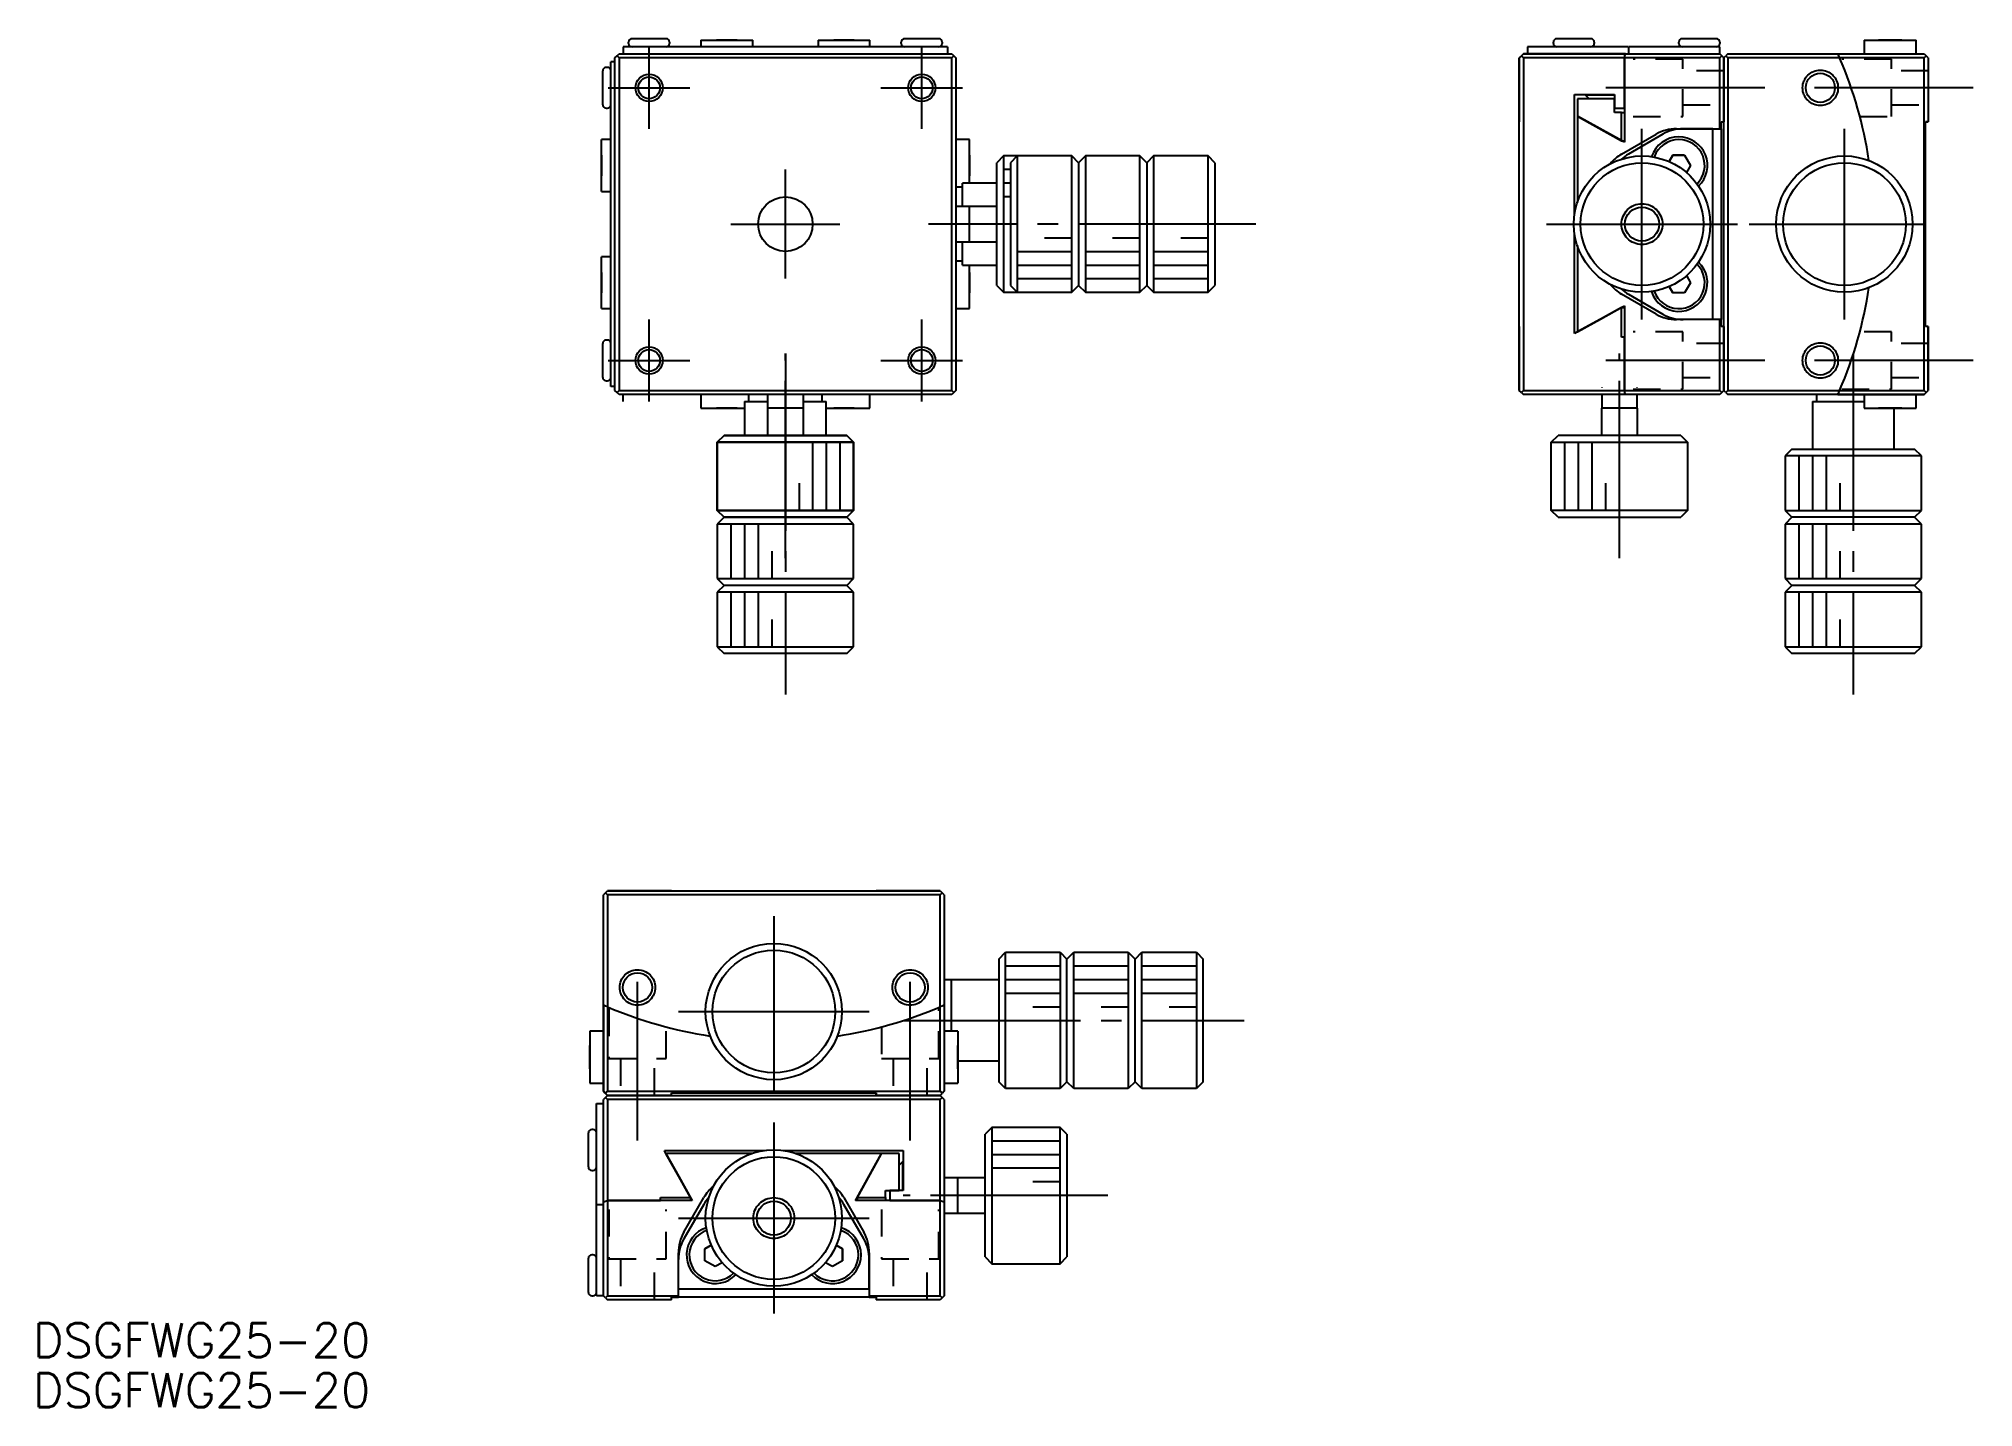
# Model space of a CAD drawing. Extents: x -19 to 123, y 120 to 220.
import ezdxf

# ---------------------------------------------------------------- set-up
doc = ezdxf.new("R2010")
doc.units = 0
doc.linetypes.add('CENTER', pattern=[17.5, 13, -1.5, 1.5, -1.5])
doc.linetypes.add('DASHED', pattern=[3.5, 2, -1.5])
doc.layers.get('0').update_dxf_attribs({"linetype": 'CONTINUOUS'})
doc.layers.add('CENTER', color=1, linetype='CENTER')
doc.styles.get("Standard").update_dxf_attribs({"font": 'txt.shx', "bigfont": '@extfont2.shx'})

msp = doc.modelspace()

# ---------------------------------------------------------------- linework, layer by layer
at = {"color": 7, "linetype": 'CONTINUOUS'}
for p, q in [((24.04, 220.12), (24.04, 220.22)), ((25.54, 220.47), (24.29, 220.47)), ((26.79, 220.47), (25.54, 220.47)), ((27.04, 220.22), (27.04, 220.12)), ((29.34, 220.37), (33.14, 220.37)), ((29.34, 220.37), (33.14, 220.37)), ((29.34, 220.37), (29.34, 219.87)), ((31.24, 220.37), (30.49, 220.37)), ((30.49, 220.37), (31.24, 220.37)), ((31.99, 220.37), (31.24, 220.37)), ((31.24, 220.37), (31.99, 220.37)), ((33.14, 219.87), (33.14, 220.37)), ((37.94, 220.37), (41.74, 220.37)), ((37.94, 220.37), (41.74, 220.37)), ((37.94, 220.37), (37.94, 219.87)), ((39.84, 220.37), (39.09, 220.37)), ((39.09, 220.37), (39.84, 220.37)), ((40.59, 220.37), (39.84, 220.37)), ((39.84, 220.37), (40.59, 220.37)), ((41.74, 219.87), (41.74, 220.37)), ((44.04, 220.12), (44.04, 220.22)), ((45.54, 220.47), (44.29, 220.47)), ((46.79, 220.47), (45.54, 220.47)), ((47.04, 220.22), (47.04, 220.12)), ((91.87, 220.12), (91.87, 220.22)), ((94.62, 220.47), (92.12, 220.47)), ((93.25, 220.47), (92.62, 220.47)), ((93.5, 220.47), (93.25, 220.47)), ((94.12, 220.47), (93.5, 220.47)), ((94.87, 220.22), (94.87, 220.12)), ((101.07, 220.12), (101.07, 220.22)), ((103.82, 220.47), (101.32, 220.47)), ((102.45, 220.47), (101.82, 220.47)), ((102.7, 220.47), (102.45, 220.47)), ((103.32, 220.47), (102.7, 220.47)), ((104.07, 220.22), (104.07, 220.12)), ((114.67, 220.37), (116.57, 220.37)), ((114.67, 220.37), (118.47, 220.37)), ((114.67, 220.37), (114.67, 219.37)), ((116.14, 220.37), (115.71, 220.37)), ((115.71, 220.37), (116.14, 220.37)), ((116.14, 220.37), (117, 220.37)), ((117, 220.37), (116.14, 220.37)), ((116.57, 220.37), (118.47, 220.37)), ((117, 220.37), (117.44, 220.37)), ((117.44, 220.37), (117, 220.37)), ((118.47, 219.37), (118.47, 220.37)), ((23.04, 218.77), (22.74, 218.77)), ((23.04, 218.77), (22.74, 218.77)), ((22.74, 217.77), (22.74, 218.77)), ((23.04, 219.07), (23.19, 219.22)), ((23.04, 194.67), (23.04, 219.07)), ((23.19, 219.22), (23.34, 219.37)), ((23.34, 219.07), (23.19, 219.22)), ((23.34, 219.37), (47.74, 219.37)), ((23.34, 219.07), (23.34, 194.67)), ((47.74, 219.07), (23.34, 219.07)), ((24.64, 219.87), (23.64, 219.87)), ((23.64, 219.87), (23.64, 219.37)), ((24.74, 219.87), (24.64, 219.87)), ((26.34, 219.87), (24.74, 219.87)), ((33.14, 219.87), (26.34, 219.87)), ((37.94, 219.87), (33.14, 219.87)), ((44.74, 219.87), (37.51, 219.87)), ((46.34, 219.87), (44.74, 219.87)), ((46.44, 219.87), (46.34, 219.87)), ((47.44, 219.87), (46.44, 219.87)), ((47.44, 219.87), (47.44, 219.37)), ((47.74, 219.37), (47.89, 219.22)), ((47.74, 219.07), (47.89, 219.22)), ((47.74, 194.67), (47.74, 219.07)), ((47.89, 219.22), (48.04, 219.07)), ((48.04, 219.07), (48.04, 194.67)), ((89.52, 219.22), (89.37, 219.07)), ((89.37, 219.07), (89.37, 214.37)), ((89.37, 199.37), (89.37, 219.07)), ((89.67, 219.37), (89.52, 219.22)), ((89.52, 219.22), (89.67, 219.07)), ((89.67, 219.37), (97.17, 219.37)), ((97.17, 219.37), (89.67, 219.37)), ((97.08, 219.07), (89.67, 219.07)), ((89.67, 219.07), (89.67, 194.67)), ((89.97, 219.87), (89.97, 219.37)), ((90.97, 219.87), (89.97, 219.87)), ((92.57, 219.87), (90.97, 219.87)), ((94.17, 219.87), (92.57, 219.87)), ((96.87, 219.87), (94.17, 219.87)), ((97.35, 219.87), (96.87, 219.87)), ((104.07, 219.07), (97.08, 219.07)), ((97.08, 219.07), (97.08, 215.37)), ((97.08, 215.37), (97.08, 219.07)), ((97.17, 219.37), (104.07, 219.37)), ((97.9, 219.87), (97.4, 219.87)), ((97.4, 219.37), (97.4, 219.87)), ((101.77, 219.87), (97.9, 219.87)), ((103.07, 219.87), (101.77, 219.87)), ((104.07, 219.87), (103.07, 219.87)), ((104.07, 219.37), (104.07, 219.87)), ((104.07, 219.37), (104.22, 219.22)), ((104.22, 219.22), (104.07, 219.07)), ((104.07, 213.87), (104.07, 219.07)), ((104.22, 219.22), (104.37, 219.07)), ((104.37, 219.07), (104.52, 219.22)), ((104.37, 219.07), (104.37, 214.37)), ((104.37, 194.67), (104.37, 219.07)), ((104.67, 219.37), (104.52, 219.22)), ((104.52, 219.22), (104.67, 219.07)), ((104.67, 219.37), (112.74, 219.37)), ((112.87, 219.07), (104.67, 219.07)), ((104.67, 219.07), (104.67, 194.67)), ((112.74, 219.37), (119.07, 219.37)), ((119.07, 219.07), (112.87, 219.07)), ((119.07, 219.37), (119.22, 219.22)), ((119.22, 219.22), (119.07, 219.07)), ((119.07, 194.67), (119.07, 219.07)), ((119.37, 219.07), (119.22, 219.22)), ((119.37, 219.07), (119.37, 214.37)), ((22.14, 216.87), (22.14, 218.12)), ((22.49, 218.37), (22.39, 218.37)), ((22.74, 217.67), (22.74, 217.77)), ((22.74, 216.07), (22.74, 217.67)), ((22.14, 215.62), (22.14, 216.87)), ((22.74, 197.67), (22.74, 216.07)), ((93.42, 216.37), (96.35, 216.37)), ((93.42, 207.56), (93.42, 216.37)), ((93.63, 216.07), (93.63, 214.78)), ((96.35, 216.07), (93.63, 216.07)), ((94.22, 216.37), (94.22, 216.33)), ((95.52, 216.33), (94.22, 216.33)), ((94.22, 216.33), (94.27, 216.28)), ((94.27, 216.28), (94.49, 216.07)), ((96.35, 216.33), (95.52, 216.33)), ((96.35, 216.37), (96.35, 216.07)), ((96.35, 215.37), (96.35, 216.07)), ((96.35, 216.07), (96.35, 215.37)), ((22.39, 215.37), (22.49, 215.37)), ((93.63, 214.78), (93.71, 214.73)), ((96.91, 212.97), (93.63, 214.78)), ((93.63, 214.78), (93.63, 208.46)), ((93.71, 214.73), (96.87, 212.99)), ((96.35, 215.07), (96.35, 215.37)), ((96.35, 215.37), (97.08, 215.37)), ((96.87, 215.07), (96.35, 215.07)), ((96.87, 212.99), (96.87, 215.07)), ((96.87, 215.07), (97.08, 215.07)), ((97.08, 215.37), (97.08, 212.87)), ((104.17, 214.37), (104.37, 214.37)), ((104.17, 213.87), (104.17, 214.37)), ((119.17, 214.37), (119.37, 214.37)), ((119.17, 199.37), (119.17, 214.37)), ((119.37, 214.37), (119.17, 214.37)), ((22.04, 209.27), (22.04, 213.07)), ((22.04, 209.27), (22.04, 213.07)), ((22.74, 213.07), (22.04, 213.07)), ((49.04, 213.07), (48.04, 213.07)), ((49.04, 209.87), (49.04, 213.07)), ((49.04, 209.87), (49.04, 213.07)), ((96.87, 212), (99.41, 213.47)), ((96.87, 212.99), (97.08, 212.99)), ((96.96, 212.94), (96.91, 212.97)), ((97.08, 212.87), (96.96, 212.94)), ((99.9, 213.47), (97.37, 212.01)), ((100.91, 213.87), (101.4, 213.87)), ((103.57, 213.87), (101.4, 213.87)), ((101.4, 213.87), (103.57, 213.87)), ((103.57, 199.87), (103.57, 213.87)), ((103.57, 213.87), (104.07, 213.87)), ((104.07, 213.87), (104.17, 213.87)), ((104.17, 213.87), (104.17, 199.87)), ((22.04, 211.92), (22.04, 211.17)), ((22.04, 211.17), (22.04, 211.92)), ((49.04, 211.92), (49.04, 211.17)), ((49.04, 211.17), (49.04, 211.92)), ((51.54, 211.87), (51.04, 211.37)), ((51.54, 211.87), (51.54, 206.87)), ((56.54, 211.87), (51.54, 211.87)), ((52.54, 211.87), (52.04, 211.37)), ((56.54, 211.87), (52.54, 211.87)), ((52.54, 211.87), (52.54, 206.87)), ((56.54, 201.87), (56.54, 211.87)), ((57.04, 211.37), (56.54, 211.87)), ((57.04, 211.37), (56.54, 211.87)), ((57.54, 211.87), (57.04, 211.37)), ((57.54, 211.87), (57.54, 206.87)), ((61.54, 211.87), (57.54, 211.87)), ((61.54, 201.87), (61.54, 211.87)), ((62.04, 211.37), (61.54, 211.87)), ((62.54, 211.87), (62.04, 211.37)), ((62.54, 211.87), (62.54, 206.87)), ((66.54, 211.87), (62.54, 211.87)), ((66.54, 206.87), (66.54, 211.87)), ((67.04, 211.37), (66.54, 211.87)), ((100.37, 211.46), (100.64, 211.92)), ((100.64, 211.92), (100.37, 211.46)), ((100.64, 211.92), (101.5, 211.92)), ((101.5, 211.92), (100.64, 211.92)), ((101.5, 211.92), (101.94, 211.17)), ((22.04, 211.17), (22.04, 210.42)), ((22.04, 210.42), (22.04, 211.17)), ((49.04, 210.42), (49.04, 211.17)), ((49.04, 211.17), (49.04, 210.42)), ((51.04, 206.87), (51.04, 211.37)), ((52.04, 211.37), (52.04, 202.37)), ((57.04, 211.37), (57.04, 202.37)), ((62.04, 211.37), (62.04, 206.87)), ((67.04, 211.37), (67.04, 206.87)), ((67.04, 211.37), (67.04, 208.37)), ((101.94, 211.17), (101.64, 210.66)), ((22.04, 209.27), (22.74, 209.27)), ((48.54, 209.57), (48.04, 209.57)), ((48.54, 209.31), (48.54, 209.87)), ((51.04, 209.87), (48.54, 209.87)), ((48.54, 208.17), (48.54, 209.31)), ((49.04, 208.17), (48.04, 208.17)), ((49.04, 208.17), (49.03, 208.17)), ((49.04, 205.57), (49.04, 208.17)), ((51.04, 208.17), (49.04, 208.17)), ((49.04, 208.17), (49.04, 208.17)), ((51.04, 202.37), (51.04, 206.87)), ((51.54, 206.87), (51.54, 201.87)), ((52.54, 206.87), (52.54, 201.87)), ((57.54, 206.87), (57.54, 201.87)), ((62.04, 206.87), (62.04, 202.37)), ((62.54, 206.87), (62.54, 201.87)), ((66.54, 201.87), (66.54, 206.87)), ((67.04, 206.87), (67.04, 202.37)), ((93.42, 198.85), (93.42, 206.18)), ((22.04, 200.67), (22.04, 204.47)), ((22.04, 200.67), (22.04, 204.47)), ((22.74, 204.47), (22.04, 204.47)), ((48.04, 205.57), (49.04, 205.57)), ((48.54, 204.43), (48.54, 205.57)), ((48.54, 203.87), (48.54, 204.43)), ((49.03, 205.57), (49.04, 205.57)), ((49.04, 205.57), (51.04, 205.57)), ((49.04, 205.57), (49.04, 205.57)), ((67.04, 205.37), (67.04, 202.37)), ((93.63, 205.29), (93.63, 198.97)), ((22.04, 203.32), (22.04, 202.57)), ((22.04, 202.57), (22.04, 203.32)), ((48.04, 204.17), (48.54, 204.17)), ((48.54, 203.87), (51.04, 203.87)), ((49.04, 200.67), (49.04, 203.87)), ((49.04, 200.67), (49.04, 203.87)), ((49.04, 203.32), (49.04, 202.57)), ((49.04, 202.57), (49.04, 203.32)), ((101.64, 203.09), (101.94, 202.57)), ((22.04, 202.57), (22.04, 201.82)), ((22.04, 201.82), (22.04, 202.57)), ((49.04, 201.82), (49.04, 202.57)), ((49.04, 202.57), (49.04, 201.82)), ((51.04, 202.37), (51.54, 201.87)), ((51.54, 201.87), (56.54, 201.87)), ((51.54, 201.87), (56.54, 201.87)), ((52.04, 202.37), (52.54, 201.87)), ((52.54, 201.87), (56.54, 201.87)), ((56.54, 201.87), (57.04, 202.37)), ((56.54, 201.87), (57.04, 202.37)), ((57.04, 202.37), (57.54, 201.87)), ((57.54, 201.87), (61.54, 201.87)), ((61.54, 201.87), (62.04, 202.37)), ((62.04, 202.37), (62.54, 201.87)), ((62.54, 201.87), (66.54, 201.87)), ((66.54, 201.87), (67.04, 202.37)), ((99.41, 200.27), (96.87, 201.74)), ((97.37, 201.73), (99.9, 200.27)), ((100.64, 201.82), (100.37, 202.29)), ((100.37, 202.29), (100.64, 201.82)), ((101.5, 201.82), (100.64, 201.82)), ((101.94, 202.57), (101.5, 201.82)), ((22.04, 200.67), (22.74, 200.67)), ((48.04, 200.67), (49.04, 200.67)), ((95.32, 199.9), (96.95, 200.8)), ((96.87, 200.76), (95.32, 199.9)), ((96.87, 198.57), (96.87, 200.76)), ((96.87, 200.76), (97.08, 200.76)), ((96.95, 200.8), (97.08, 200.87)), ((97.08, 200.87), (97.08, 198.57)), ((89.37, 199.37), (89.37, 194.67)), ((89.37, 194.67), (89.37, 199.37)), ((93.54, 198.92), (93.42, 198.85)), ((93.67, 198.99), (93.54, 198.92)), ((93.63, 198.97), (95.32, 199.9)), ((95.32, 199.9), (93.67, 198.99)), ((101.4, 199.87), (100.91, 199.87)), ((103.57, 199.87), (101.4, 199.87)), ((103.57, 199.87), (101.4, 199.87)), ((104.07, 199.87), (103.57, 199.87)), ((104.07, 194.67), (104.07, 199.87)), ((104.17, 199.87), (104.07, 199.87)), ((104.17, 199.37), (104.17, 199.87)), ((104.37, 199.37), (104.17, 199.37)), ((104.37, 199.37), (104.37, 194.67)), ((119.37, 199.37), (119.17, 199.37)), ((119.37, 199.37), (119.37, 194.67)), ((119.37, 194.67), (119.37, 199.37)), ((22.14, 196.87), (22.14, 198.12)), ((22.49, 198.37), (22.39, 198.37)), ((22.74, 196.07), (22.74, 197.67)), ((97.08, 198.57), (96.87, 198.57)), ((97.08, 198.57), (97.08, 194.67)), ((97.08, 194.67), (97.08, 198.57)), ((22.14, 195.62), (22.14, 196.87)), ((22.74, 195.97), (22.74, 196.07)), ((22.74, 194.97), (22.74, 195.97)), ((22.39, 195.37), (22.49, 195.37)), ((23.04, 194.97), (22.74, 194.97)), ((23.04, 194.97), (22.74, 194.97)), ((23.19, 194.52), (23.04, 194.67)), ((23.19, 194.52), (23.34, 194.67)), ((23.34, 194.37), (23.19, 194.52)), ((23.34, 194.67), (47.74, 194.67)), ((47.89, 194.52), (47.74, 194.67)), ((47.89, 194.52), (47.74, 194.37)), ((48.04, 194.67), (47.89, 194.52)), ((89.52, 194.52), (89.37, 194.67)), ((89.67, 194.67), (89.52, 194.52)), ((89.52, 194.52), (89.67, 194.37)), ((89.67, 194.67), (97.08, 194.67)), ((95.42, 194.88), (95.42, 194.87)), ((95.42, 194.87), (95.42, 194.87)), ((97.08, 194.67), (104.07, 194.67)), ((98.02, 194.87), (98.02, 194.88)), ((98.02, 194.87), (98.02, 194.87)), ((104.07, 194.67), (104.22, 194.52)), ((104.22, 194.52), (104.07, 194.37)), ((104.22, 194.52), (104.37, 194.67)), ((104.52, 194.52), (104.37, 194.67)), ((104.67, 194.67), (104.52, 194.52)), ((104.52, 194.52), (104.67, 194.37)), ((104.67, 194.67), (112.87, 194.67)), ((112.87, 194.67), (119.07, 194.67)), ((119.07, 194.67), (119.22, 194.52)), ((119.22, 194.52), (119.07, 194.37)), ((119.07, 194.37), (119.17, 194.47)), ((119.17, 194.47), (119.37, 194.67)), ((47.74, 194.37), (23.34, 194.37)), ((23.64, 193.87), (23.64, 194.37)), ((29.34, 194.37), (29.34, 193.37)), ((29.34, 193.37), (32.54, 193.37)), ((29.34, 193.37), (32.54, 193.37)), ((30.49, 193.37), (31.24, 193.37)), ((31.24, 193.37), (30.49, 193.37)), ((31.99, 193.37), (31.24, 193.37)), ((31.24, 193.37), (31.99, 193.37)), ((32.54, 193.87), (34.24, 193.87)), ((32.54, 193.87), (32.54, 191.37)), ((32.84, 194.37), (32.84, 193.87)), ((34.24, 193.37), (34.24, 194.37)), ((36.84, 193.37), (34.24, 193.37)), ((34.24, 191.37), (34.24, 193.37)), ((36.84, 194.37), (36.84, 193.37)), ((36.84, 193.87), (38.54, 193.87)), ((36.84, 193.37), (36.84, 191.37)), ((38.24, 193.87), (38.24, 194.37)), ((38.54, 191.37), (38.54, 193.87)), ((38.54, 193.37), (41.74, 193.37)), ((38.54, 193.37), (41.74, 193.37)), ((39.09, 193.37), (39.84, 193.37)), ((39.84, 193.37), (39.09, 193.37)), ((40.59, 193.37), (39.84, 193.37)), ((39.84, 193.37), (40.59, 193.37)), ((41.74, 193.37), (41.74, 194.37)), ((104.07, 194.37), (89.67, 194.37)), ((95.42, 194.37), (95.42, 193.37)), ((95.42, 191.37), (95.42, 193.37)), ((98.02, 193.37), (95.42, 193.37)), ((97.36, 194.37), (97.35, 194.37)), ((97.4, 194.37), (97.36, 194.37)), ((98.02, 193.37), (98.02, 194.37)), ((98.02, 193.37), (98.02, 191.37)), ((112.74, 194.37), (104.67, 194.37)), ((110.87, 193.87), (111.59, 193.87)), ((110.87, 193.87), (110.87, 190.37)), ((111.17, 194.37), (111.17, 193.87)), ((111.59, 193.87), (113.63, 193.87)), ((119.07, 194.37), (112.74, 194.37)), ((112.74, 194.37), (114.91, 194.37)), ((113.63, 193.87), (113.77, 193.87)), ((113.77, 193.87), (113.97, 193.87)), ((113.97, 193.87), (114.19, 193.87)), ((114.19, 193.87), (114.67, 193.87)), ((114.67, 194.37), (114.67, 193.37)), ((114.67, 193.37), (116.57, 193.37)), ((114.67, 193.37), (118.47, 193.37)), ((114.91, 194.37), (115.3, 194.37)), ((115.3, 194.37), (116.41, 194.37)), ((116.14, 193.37), (115.71, 193.37)), ((115.71, 193.37), (116.14, 193.37)), ((117, 193.37), (116.14, 193.37)), ((116.14, 193.37), (117, 193.37)), ((116.41, 194.37), (116.9, 194.37)), ((116.57, 193.37), (118.47, 193.37)), ((116.87, 190.37), (116.87, 193.37)), ((116.9, 194.37), (119.07, 194.37)), ((117.44, 193.37), (117, 193.37)), ((117, 193.37), (117.44, 193.37)), ((118.47, 193.37), (118.47, 194.37)), ((30.54, 190.87), (31.04, 191.37)), ((31.04, 191.37), (30.54, 190.87)), ((31.04, 191.37), (30.54, 190.87)), ((30.54, 190.87), (31.04, 191.37)), ((30.54, 190.87), (35.54, 190.87)), ((30.54, 185.87), (30.54, 190.87)), ((35.54, 190.87), (30.54, 190.87)), ((30.54, 190.87), (30.54, 185.87)), ((35.54, 190.87), (30.54, 190.87)), ((30.54, 190.87), (30.54, 185.87)), ((30.54, 190.87), (35.54, 190.87)), ((30.54, 185.87), (30.54, 190.87)), ((35.54, 191.37), (31.04, 191.37)), ((31.04, 191.37), (35.54, 191.37)), ((31.04, 191.37), (35.54, 191.37)), ((35.54, 191.37), (31.04, 191.37)), ((40.04, 191.37), (35.54, 191.37)), ((35.54, 191.37), (40.04, 191.37)), ((35.54, 191.37), (40.04, 191.37)), ((40.04, 191.37), (35.54, 191.37)), ((35.54, 190.87), (40.54, 190.87)), ((40.54, 190.87), (35.54, 190.87)), ((40.54, 190.87), (35.54, 190.87)), ((35.54, 190.87), (40.54, 190.87)), ((40.04, 191.37), (40.54, 190.87)), ((40.54, 190.87), (40.04, 191.37)), ((40.54, 190.87), (40.04, 191.37)), ((40.04, 191.37), (40.54, 190.87)), ((40.54, 190.87), (40.54, 185.87)), ((40.54, 185.87), (40.54, 190.87)), ((40.54, 185.87), (40.54, 190.87)), ((40.54, 190.87), (40.54, 185.87)), ((91.72, 190.87), (92.22, 191.37)), ((91.72, 190.87), (101.72, 190.87)), ((91.72, 185.87), (91.72, 190.87)), ((101.22, 191.37), (92.22, 191.37)), ((101.22, 191.37), (101.72, 190.87)), ((101.72, 190.87), (101.72, 185.87)), ((109.37, 190.37), (108.87, 189.87)), ((109.37, 190.37), (118.37, 190.37)), ((118.87, 189.87), (118.37, 190.37)), ((30.54, 189.87), (30.54, 185.87)), ((40.54, 185.87), (40.54, 189.87)), ((108.87, 189.87), (108.87, 185.87)), ((118.87, 189.87), (108.87, 189.87)), ((118.87, 185.87), (118.87, 189.87)), ((30.54, 185.87), (40.54, 185.87)), ((30.54, 185.87), (31.04, 185.37)), ((40.54, 185.87), (30.54, 185.87)), ((31.04, 185.37), (30.54, 185.87)), ((30.54, 185.87), (40.54, 185.87)), ((30.54, 185.87), (31.04, 185.37)), ((30.54, 185.87), (40.54, 185.87)), ((30.54, 185.87), (31.04, 185.37)), ((40.54, 185.87), (30.54, 185.87)), ((31.04, 185.37), (30.54, 185.87)), ((31.04, 185.37), (30.54, 184.87)), ((35.54, 184.87), (30.54, 184.87)), ((30.54, 184.87), (30.54, 180.87)), ((35.54, 185.37), (31.04, 185.37)), ((31.04, 185.37), (40.04, 185.37)), ((40.04, 185.37), (31.04, 185.37)), ((40.04, 185.37), (31.04, 185.37)), ((31.04, 185.37), (40.04, 185.37)), ((40.04, 185.37), (35.54, 185.37)), ((40.54, 184.87), (35.54, 184.87)), ((40.04, 185.37), (40.54, 185.87)), ((40.54, 185.87), (40.04, 185.37)), ((40.04, 185.37), (40.54, 185.87)), ((40.04, 185.37), (40.54, 185.87)), ((40.54, 185.87), (40.04, 185.37)), ((40.54, 184.87), (40.04, 185.37)), ((40.54, 180.87), (40.54, 184.87)), ((101.72, 185.87), (91.72, 185.87)), ((92.22, 185.37), (91.72, 185.87)), ((92.22, 185.37), (101.22, 185.37)), ((101.72, 185.87), (101.22, 185.37)), ((108.87, 185.87), (109.37, 185.37)), ((108.87, 185.87), (118.87, 185.87)), ((109.37, 185.37), (108.87, 184.87)), ((108.87, 184.87), (108.87, 180.87)), ((118.87, 184.87), (108.87, 184.87)), ((118.37, 185.37), (109.37, 185.37)), ((118.37, 185.37), (118.87, 185.87)), ((118.87, 184.87), (118.37, 185.37)), ((118.87, 180.87), (118.87, 184.87)), ((30.54, 180.87), (40.54, 180.87)), ((30.54, 180.87), (31.04, 180.37)), ((31.04, 180.37), (30.54, 179.87)), ((35.54, 180.37), (31.04, 180.37)), ((40.04, 180.37), (35.54, 180.37)), ((40.04, 180.37), (40.54, 180.87)), ((40.54, 179.87), (40.04, 180.37)), ((108.87, 180.87), (109.37, 180.37)), ((108.87, 180.87), (118.87, 180.87)), ((109.37, 180.37), (108.87, 179.87)), ((118.37, 180.37), (109.37, 180.37)), ((118.37, 180.37), (118.87, 180.87)), ((118.87, 179.87), (118.37, 180.37)), ((35.54, 179.87), (30.54, 179.87)), ((30.54, 179.87), (30.54, 175.87)), ((40.54, 179.87), (35.54, 179.87)), ((40.54, 175.87), (40.54, 179.87)), ((108.87, 179.87), (108.87, 175.87)), ((118.87, 179.87), (108.87, 179.87)), ((118.87, 175.87), (118.87, 179.87)), ((30.54, 175.87), (35.54, 175.87)), ((30.54, 175.87), (31.04, 175.37)), ((34.04, 175.37), (31.04, 175.37)), ((35.54, 175.37), (31.04, 175.37)), ((35.54, 175.87), (40.54, 175.87)), ((40.04, 175.37), (35.54, 175.37)), ((40.04, 175.37), (37.04, 175.37)), ((40.04, 175.37), (40.54, 175.87)), ((108.87, 175.87), (109.37, 175.37)), ((108.87, 175.87), (118.87, 175.87)), ((118.37, 175.37), (109.37, 175.37)), ((112.37, 175.37), (109.37, 175.37)), ((118.37, 175.37), (115.37, 175.37)), ((118.37, 175.37), (118.87, 175.87)), ((22.34, 157.81), (22.19, 157.66)), ((22.19, 149.59), (22.19, 157.66)), ((22.34, 157.81), (22.49, 157.96)), ((22.49, 157.66), (22.34, 157.81)), ((27.19, 157.96), (22.49, 157.96)), ((22.49, 157.96), (46.89, 157.96)), ((22.49, 157.66), (22.49, 149.46)), ((46.89, 157.66), (22.49, 157.66)), ((46.89, 157.96), (42.19, 157.96)), ((46.89, 157.96), (47.04, 157.81)), ((47.04, 157.81), (46.89, 157.66)), ((46.89, 149.46), (46.89, 157.66)), ((47.19, 157.66), (47.04, 157.81)), ((47.19, 157.66), (47.19, 149.59)), ((51.19, 152.96), (51.69, 153.46)), ((51.69, 153.46), (55.69, 153.46)), ((51.69, 143.46), (51.69, 153.46)), ((55.69, 153.46), (56.19, 152.96)), ((55.69, 153.46), (55.69, 143.46)), ((56.19, 152.96), (56.69, 153.46)), ((56.69, 153.46), (60.69, 153.46)), ((56.69, 143.46), (56.69, 153.46)), ((60.69, 153.46), (61.19, 152.96)), ((60.69, 153.46), (60.69, 143.46)), ((61.19, 152.96), (61.69, 153.46)), ((61.69, 153.46), (65.69, 153.46)), ((61.69, 143.46), (61.69, 153.46)), ((65.69, 153.46), (66.19, 152.96)), ((65.69, 153.46), (65.69, 143.46)), ((51.19, 152.96), (51.19, 143.96)), ((56.19, 143.96), (56.19, 152.96)), ((61.19, 143.96), (61.19, 152.96)), ((66.19, 143.96), (66.19, 152.96)), ((66.19, 149.96), (66.19, 152.96)), ((47.19, 151.46), (51.19, 151.46)), ((47.69, 151.46), (47.69, 147.66)), ((22.19, 143.26), (22.19, 149.59)), ((22.19, 149.59), (22.19, 147.42)), ((22.49, 149.46), (22.49, 143.26)), ((46.89, 143.26), (46.89, 149.46)), ((47.19, 149.59), (47.19, 143.26)), ((21.19, 147.66), (21.19, 145.76)), ((21.19, 147.66), (21.19, 143.86)), ((22.19, 147.66), (21.19, 147.66)), ((48.19, 147.66), (47.19, 147.66)), ((48.19, 147.66), (48.19, 145.76)), ((48.19, 147.66), (48.19, 143.86)), ((21.19, 146.2), (21.19, 146.63)), ((21.19, 146.63), (21.19, 146.2)), ((21.19, 145.33), (21.19, 146.2)), ((21.19, 146.2), (21.19, 145.33)), ((22.19, 147.42), (22.19, 147.03)), ((22.19, 147.03), (22.19, 145.92)), ((48.19, 146.2), (48.19, 146.63)), ((48.19, 146.63), (48.19, 146.2)), ((48.19, 146.2), (48.19, 145.33)), ((48.19, 145.33), (48.19, 146.2)), ((66.19, 143.96), (66.19, 146.96)), ((21.19, 145.76), (21.19, 143.86)), ((21.19, 144.9), (21.19, 145.33)), ((21.19, 145.33), (21.19, 144.9)), ((22.19, 145.92), (22.19, 145.43)), ((22.19, 145.43), (22.19, 143.26)), ((48.19, 145.76), (48.19, 143.86)), ((51.19, 145.46), (48.19, 145.46)), ((48.19, 145.33), (48.19, 144.9)), ((48.19, 144.9), (48.19, 145.33)), ((21.19, 143.86), (22.19, 143.86)), ((47.19, 143.86), (48.19, 143.86)), ((51.69, 143.46), (51.19, 143.96)), ((55.69, 143.46), (51.69, 143.46)), ((56.19, 143.96), (55.69, 143.46)), ((56.69, 143.46), (56.19, 143.96)), ((60.69, 143.46), (56.69, 143.46)), ((61.19, 143.96), (60.69, 143.46)), ((61.69, 143.46), (61.19, 143.96)), ((65.69, 143.46), (61.69, 143.46)), ((66.19, 143.96), (65.69, 143.46)), ((21.69, 142.36), (22.19, 142.36)), ((21.69, 141.36), (21.69, 142.36)), ((22.34, 143.11), (22.19, 143.26)), ((22.19, 143.26), (22.29, 143.16)), ((22.34, 142.81), (22.19, 142.66)), ((22.19, 135.17), (22.19, 142.66)), ((22.29, 143.16), (22.49, 142.96)), ((22.49, 143.26), (22.34, 143.11)), ((22.34, 142.81), (22.49, 142.96)), ((22.49, 142.66), (22.34, 142.81)), ((22.49, 143.26), (46.89, 143.26)), ((27.19, 142.96), (22.49, 142.96)), ((22.49, 142.96), (27.19, 142.96)), ((27.19, 142.96), (22.49, 142.96)), ((22.49, 142.96), (27.19, 142.96)), ((22.49, 142.66), (22.49, 135.25)), ((46.89, 142.66), (22.49, 142.66)), ((27.19, 142.96), (27.19, 143.16)), ((27.19, 143.16), (42.19, 143.16)), ((27.19, 142.96), (46.89, 142.96)), ((27.19, 142.96), (46.89, 142.96)), ((42.19, 143.16), (42.19, 142.96)), ((42.19, 142.96), (42.19, 143.16)), ((46.89, 142.96), (42.19, 142.96)), ((46.89, 142.96), (42.19, 142.96)), ((47.04, 143.11), (46.89, 143.26)), ((46.89, 142.96), (47.04, 143.11)), ((47.04, 142.81), (46.89, 142.96)), ((47.04, 142.81), (46.89, 142.66)), ((46.89, 135.25), (46.89, 142.66)), ((47.19, 143.26), (47.04, 143.11)), ((47.19, 142.66), (47.04, 142.81)), ((47.19, 142.66), (47.19, 135.17)), ((21.69, 139.76), (21.69, 141.36)), ((50.69, 140.61), (50.19, 140.11)), ((50.69, 140.61), (50.69, 130.61)), ((55.69, 140.61), (50.69, 140.61)), ((55.69, 130.61), (55.69, 140.61)), ((56.19, 140.11), (55.69, 140.61)), ((21.09, 137.71), (21.09, 140.21)), ((21.09, 139.09), (21.09, 139.71)), ((21.09, 138.84), (21.09, 139.09)), ((21.44, 140.46), (21.34, 140.46)), ((21.69, 138.16), (21.69, 139.76)), ((50.19, 131.11), (50.19, 140.11)), ((56.19, 140.11), (56.19, 131.11)), ((21.09, 138.21), (21.09, 138.84)), ((21.69, 135.47), (21.69, 138.16)), ((26.67, 138.91), (34, 138.91)), ((26.73, 138.79), (26.67, 138.91)), ((26.8, 138.66), (26.73, 138.79)), ((33.1, 138.7), (26.78, 138.7)), ((26.78, 138.7), (27.72, 137.01)), ((27.72, 137.01), (26.8, 138.66)), ((35.38, 138.91), (44.19, 138.91)), ((42.59, 138.7), (36.27, 138.7)), ((40.78, 135.42), (42.59, 138.7)), ((42.55, 138.63), (40.8, 135.46)), ((42.59, 138.7), (42.55, 138.63)), ((43.88, 138.7), (42.59, 138.7)), ((43.88, 135.98), (43.88, 138.7)), ((44.1, 138.06), (43.88, 137.85)), ((44.15, 138.11), (44.1, 138.06)), ((44.15, 136.81), (44.15, 138.11)), ((44.19, 138.11), (44.15, 138.11)), ((44.19, 138.91), (44.19, 135.98)), ((21.34, 137.46), (21.44, 137.46)), ((27.72, 137.01), (28.62, 135.38)), ((28.57, 135.46), (27.72, 137.01)), ((44.15, 135.98), (44.15, 136.81)), ((48.19, 136.91), (47.19, 136.91)), ((50.19, 136.91), (48.19, 136.91)), ((48.19, 134.31), (48.19, 136.91)), ((21.69, 134.98), (21.69, 135.47)), ((21.69, 134.98), (21.69, 134.98)), ((21.69, 134.93), (21.69, 134.98)), ((21.69, 134.43), (21.69, 134.93)), ((22.19, 134.93), (21.69, 134.93)), ((22.19, 128.26), (22.19, 135.17)), ((22.49, 135.25), (22.49, 128.26)), ((26.39, 135.25), (22.49, 135.25)), ((22.49, 135.25), (26.39, 135.25)), ((26.39, 135.46), (28.57, 135.46)), ((26.39, 135.25), (26.39, 135.46)), ((28.69, 135.25), (26.39, 135.25)), ((28.09, 132.92), (29.56, 135.46)), ((29.55, 134.96), (28.09, 132.43)), ((28.57, 135.46), (28.57, 135.25)), ((28.62, 135.38), (28.69, 135.25)), ((39.82, 135.46), (41.29, 132.92)), ((41.29, 132.43), (39.82, 134.96)), ((40.69, 135.25), (40.75, 135.38)), ((43.19, 135.25), (40.69, 135.25)), ((40.75, 135.38), (40.78, 135.42)), ((40.8, 135.46), (42.88, 135.46)), ((40.8, 135.46), (40.8, 135.25)), ((42.88, 135.98), (43.19, 135.98)), ((42.88, 135.46), (42.88, 135.98)), ((42.88, 135.46), (42.88, 135.25)), ((43.19, 135.98), (43.88, 135.98)), ((43.19, 135.98), (43.19, 135.25)), ((43.88, 135.98), (43.19, 135.98)), ((46.89, 135.25), (43.19, 135.25)), ((43.19, 135.25), (46.89, 135.25)), ((44.19, 135.98), (43.88, 135.98)), ((46.89, 128.26), (46.89, 135.25)), ((47.19, 135.17), (47.19, 128.26)), ((21.69, 130.56), (21.69, 134.43)), ((47.19, 134.31), (48.19, 134.31)), ((48.19, 134.31), (50.19, 134.31)), ((21.09, 128.51), (21.09, 131.01)), ((21.44, 131.26), (21.34, 131.26)), ((21.69, 129.26), (21.69, 130.56)), ((27.69, 130.93), (27.69, 131.42)), ((27.69, 128.76), (27.69, 130.93)), ((27.69, 128.76), (27.69, 130.93)), ((29.64, 131.7), (30.1, 131.97)), ((30.1, 131.97), (29.64, 131.7)), ((29.64, 130.83), (29.64, 131.7)), ((30.39, 130.4), (29.64, 130.83)), ((30.9, 130.69), (30.39, 130.4)), ((38.99, 130.4), (38.47, 130.69)), ((39.74, 130.83), (38.99, 130.4)), ((39.27, 131.97), (39.74, 131.7)), ((39.74, 131.7), (39.27, 131.97)), ((39.74, 131.7), (39.74, 130.83)), ((39.74, 130.83), (39.74, 131.7)), ((41.69, 131.42), (41.69, 130.93)), ((41.69, 128.76), (41.69, 130.93)), ((41.69, 130.93), (41.69, 128.76)), ((50.19, 131.11), (50.69, 130.61)), ((50.69, 130.61), (55.69, 130.61)), ((55.69, 130.61), (56.19, 131.11)), ((21.09, 129.89), (21.09, 130.51)), ((21.09, 129.64), (21.09, 129.89)), ((21.09, 129.01), (21.09, 129.64)), ((21.69, 128.26), (21.69, 129.26)), ((21.34, 128.26), (21.44, 128.26)), ((22.19, 128.26), (21.69, 128.26)), ((22.34, 128.11), (22.19, 128.26)), ((22.49, 128.26), (22.34, 128.11)), ((22.34, 128.11), (22.49, 127.96)), ((22.49, 128.26), (27.69, 128.26)), ((27.19, 127.96), (22.49, 127.96)), ((27.19, 128.16), (27.69, 128.16)), ((27.19, 127.96), (27.19, 128.16)), ((27.69, 128.76), (41.69, 128.76)), ((27.69, 128.26), (27.69, 128.76)), ((27.69, 128.16), (27.69, 128.26)), ((41.69, 128.16), (27.69, 128.16)), ((41.69, 128.76), (41.69, 128.26)), ((41.69, 128.26), (46.89, 128.26)), ((41.69, 128.26), (41.69, 128.16)), ((41.69, 128.16), (42.19, 128.16)), ((42.19, 128.16), (42.19, 127.96)), ((46.89, 127.96), (42.19, 127.96)), ((47.04, 128.11), (46.89, 128.26)), ((47.04, 128.11), (46.89, 127.96)), ((47.19, 128.26), (47.04, 128.11))]:
    msp.add_line(p, q, dxfattribs=at)
at = {"color": 3, "linetype": 'DASHED'}
for p, q in [((101.37, 218.97), (97.73, 218.97)), ((101.37, 214.77), (101.37, 218.97)), ((116.67, 218.97), (113.03, 218.97)), ((116.67, 214.77), (116.67, 218.97)), ((104.37, 218.12), (101.37, 218.12)), ((119.37, 218.12), (116.67, 218.12)), ((97.73, 214.77), (101.37, 214.77)), ((101.37, 215.62), (104.37, 215.62)), ((114.35, 214.77), (116.67, 214.77)), ((116.67, 215.62), (119.37, 215.62)), ((101.37, 198.97), (97.73, 198.97)), ((101.37, 194.77), (101.37, 198.97)), ((116.67, 198.97), (114.35, 198.97)), ((116.67, 194.77), (116.67, 198.97)), ((104.37, 198.12), (101.37, 198.12)), ((119.37, 198.12), (116.67, 198.12)), ((97.73, 194.77), (101.37, 194.77)), ((101.37, 195.62), (104.37, 195.62)), ((113.03, 194.77), (116.67, 194.77)), ((116.67, 195.62), (119.37, 195.62)), ((22.59, 149.3), (22.59, 145.66)), ((46.79, 145.66), (46.79, 149.3)), ((26.79, 145.66), (26.79, 147.99)), ((42.59, 147.99), (42.59, 145.66)), ((22.59, 145.66), (26.79, 145.66)), ((23.44, 145.66), (23.44, 142.96)), ((25.94, 142.96), (25.94, 145.66)), ((42.59, 145.66), (46.79, 145.66)), ((43.44, 145.66), (43.44, 142.96)), ((45.94, 142.96), (45.94, 145.66)), ((22.59, 134.6), (22.59, 130.96)), ((26.79, 130.96), (26.79, 134.6)), ((42.59, 134.6), (42.59, 130.96)), ((46.79, 130.96), (46.79, 134.6)), ((22.59, 130.96), (26.79, 130.96)), ((23.44, 130.96), (23.44, 127.96)), ((25.94, 127.96), (25.94, 130.96)), ((42.59, 130.96), (46.79, 130.96)), ((43.44, 130.96), (43.44, 127.96)), ((45.94, 127.96), (45.94, 130.96))]:
    msp.add_line(p, q, dxfattribs=at)
at = {"color": 3, "linetype": 'CONTINUOUS'}
for p, q in [((52.04, 210.87), (51.54, 210.87)), ((52.04, 209.87), (51.54, 209.87)), ((52.04, 208.87), (51.54, 208.87)), ((54.54, 205.87), (56.54, 205.87)), ((59.54, 205.87), (61.54, 205.87)), ((64.54, 205.87), (66.54, 205.87)), ((52.54, 204.87), (56.54, 204.87)), ((57.54, 204.87), (61.54, 204.87)), ((62.54, 204.87), (66.54, 204.87)), ((52.54, 203.87), (56.54, 203.87)), ((57.54, 203.87), (61.54, 203.87)), ((62.54, 203.87), (66.54, 203.87)), ((52.54, 202.87), (56.54, 202.87)), ((57.54, 202.87), (61.54, 202.87)), ((62.54, 202.87), (66.54, 202.87)), ((37.54, 190.87), (37.54, 185.87)), ((37.54, 190.87), (37.54, 185.87)), ((38.54, 190.87), (38.54, 185.87)), ((38.54, 190.87), (38.54, 185.87)), ((39.54, 190.87), (39.54, 185.87)), ((39.54, 190.87), (39.54, 185.87)), ((92.72, 185.87), (92.72, 190.87)), ((93.72, 185.87), (93.72, 190.87)), ((94.72, 185.87), (94.72, 190.87)), ((109.87, 189.87), (109.87, 185.87)), ((110.87, 189.87), (110.87, 185.87)), ((111.87, 189.87), (111.87, 185.87)), ((36.54, 187.87), (36.54, 185.87)), ((36.54, 187.87), (36.54, 185.87)), ((95.72, 185.87), (95.72, 187.87)), ((112.87, 187.87), (112.87, 185.87)), ((31.54, 184.87), (31.54, 180.87)), ((32.54, 184.87), (32.54, 180.87)), ((33.54, 184.87), (33.54, 180.87)), ((109.87, 184.87), (109.87, 180.87)), ((110.87, 184.87), (110.87, 180.87)), ((111.87, 184.87), (111.87, 180.87)), ((34.54, 182.87), (34.54, 180.87)), ((112.87, 182.87), (112.87, 180.87)), ((31.54, 179.87), (31.54, 175.87)), ((32.54, 179.87), (32.54, 175.87)), ((33.54, 179.87), (33.54, 175.87)), ((109.87, 179.87), (109.87, 175.87)), ((110.87, 179.87), (110.87, 175.87)), ((111.87, 179.87), (111.87, 175.87)), ((34.54, 177.87), (34.54, 175.87)), ((112.87, 177.87), (112.87, 175.87)), ((51.69, 152.46), (55.69, 152.46)), ((56.69, 152.46), (60.69, 152.46)), ((61.69, 152.46), (65.69, 152.46)), ((51.69, 151.46), (55.69, 151.46)), ((51.69, 150.46), (55.69, 150.46)), ((56.69, 151.46), (60.69, 151.46)), ((56.69, 150.46), (60.69, 150.46)), ((61.69, 151.46), (65.69, 151.46)), ((61.69, 150.46), (65.69, 150.46)), ((53.69, 149.46), (55.69, 149.46)), ((58.69, 149.46), (60.69, 149.46)), ((63.69, 149.46), (65.69, 149.46)), ((55.69, 139.61), (50.69, 139.61)), ((55.69, 138.61), (50.69, 138.61)), ((55.69, 137.61), (50.69, 137.61)), ((55.69, 136.61), (53.69, 136.61))]:
    msp.add_line(p, q, dxfattribs=at)
for centre in [(25.54, 216.87), (45.54, 216.87), (25.54, 196.87), (45.54, 196.87)]:
    msp.add_circle(centre, 1, dxfattribs=at)
at = {"color": 7, "linetype": 'CONTINUOUS'}
for centre, radius in [((25.54, 216.87), 0.8), ((45.54, 216.87), 0.8), ((111.45, 216.87), 1.07), ((98.37, 206.87), 5), ((113.22, 206.87), 5), ((98.37, 206.87), 4.5), ((113.22, 206.87), 4.5), ((35.54, 206.87), 2), ((98.37, 206.87), 1.25), ((25.54, 196.87), 0.8), ((45.54, 196.87), 0.8), ((111.45, 196.87), 1.07), ((34.69, 149.11), 5), ((34.69, 149.11), 4.5), ((24.69, 150.88), 1.07), ((44.69, 150.88), 1.07), ((34.69, 133.96), 5), ((34.69, 133.96), 4.5), ((34.69, 133.96), 1.25)]:
    msp.add_circle(centre, radius, dxfattribs=at)
at = {"color": 3, "linetype": 'CENTER'}
for centre, radius in [((111.45, 216.87), 1.3), ((98.37, 206.87), 1.5), ((111.45, 196.87), 1.3), ((24.69, 150.88), 1.3), ((44.69, 150.88), 1.3), ((34.69, 133.96), 1.5)]:
    msp.add_circle(centre, radius, dxfattribs=at)
at = {"color": 7, "linetype": 'CONTINUOUS'}
for centre, radius, start, end in [((24.29, 220.22), 0.25, 90, 180), ((24.29, 220.12), 0.25, 180, 270), ((26.79, 220.22), 0.25, 0, 90), ((26.79, 220.12), 0.25, 270, 0), ((44.29, 220.22), 0.25, 90, 180), ((44.29, 220.12), 0.25, 180, 270), ((46.79, 220.22), 0.25, 0, 90), ((46.79, 220.12), 0.25, 270, 0), ((92.12, 220.22), 0.25, 90, 180), ((92.12, 220.12), 0.25, 180, 270), ((94.62, 220.22), 0.25, 0, 90), ((94.62, 220.12), 0.25, 270, 0), ((101.32, 220.22), 0.25, 90, 180), ((101.32, 220.12), 0.25, 180, 270), ((103.82, 220.22), 0.25, 0, 90), ((103.82, 220.12), 0.25, 270, 0), ((54.37, 231.57), 44.5, 343.6861, 344.0882), ((54.37, 231.57), 44.5, 343.6861, 344.0882), ((84.37, 206.87), 31, 23.1755, 23.78), ((84.37, 206.87), 31, 23.1755, 23.78), ((84.37, 206.87), 31, 8.6568, 23.1755), ((84.37, 206.87), 31, 8.6568, 23.1755), ((22.39, 218.12), 0.25, 90, 180), ((22.49, 218.12), 0.25, 0, 90), ((22.39, 215.62), 0.25, 180, 270), ((22.49, 215.62), 0.25, 270, 0), ((101.07, 211.17), 2.1, 90, 161.9608), ((101.07, 211.17), 1.9, 90, 161.0267), ((100.91, 210.87), 3, 90, 120), ((101.4, 210.87), 3, 90, 120), ((101.07, 211.17), 2.1, 313.7892, 90), ((101.07, 211.17), 1.9, 314.7233, 90), ((98.37, 209.41), 3, 120, 140.9281), ((98.87, 209.41), 3, 120, 132.0604), ((101.07, 202.57), 2.1, 198.0392, 46.2108), ((101.07, 202.57), 1.9, 198.9733, 45.2767), ((98.37, 204.34), 3, 219.0719, 240), ((98.87, 204.33), 3, 227.9396, 240), ((84.37, 206.87), 31, 336.8245, 351.3432), ((84.37, 206.87), 31, 336.8245, 351.3432), ((100.91, 202.87), 3, 240, 270), ((101.4, 202.87), 3, 240, 270), ((22.39, 198.12), 0.25, 90, 180), ((22.49, 198.12), 0.25, 0, 90), ((22.39, 195.62), 0.25, 180, 270), ((22.49, 195.62), 0.25, 270, 0), ((54.37, 182.17), 44.5, 15.9118, 16.3139), ((54.37, 182.17), 44.5, 15.9118, 16.3139), ((84.37, 206.87), 31, 336.22, 336.8245), ((84.37, 206.87), 31, 336.22, 336.8245), ((34.69, 177.96), 31, 246.22, 246.8245), ((34.69, 177.96), 31, 246.22, 246.8245), ((34.69, 177.96), 31, 246.8245, 261.3432), ((34.69, 177.96), 31, 246.8245, 261.3432), ((34.69, 177.96), 31, 278.6568, 293.1755), ((34.69, 177.96), 31, 278.6568, 293.1755), ((34.69, 177.96), 31, 293.1755, 293.78), ((34.69, 177.96), 31, 293.1755, 293.78), ((21.34, 140.21), 0.25, 90, 180), ((21.44, 140.21), 0.25, 0, 90), ((21.34, 137.71), 0.25, 180, 270), ((21.44, 137.71), 0.25, 270, 0), ((32.15, 133.96), 3, 129.0719, 150), ((37.22, 133.96), 3, 30, 50.9281), ((9.99, 177.96), 44.5, 285.9118, 286.3139), ((9.99, 177.96), 44.5, 285.9118, 286.3139), ((32.15, 133.46), 3, 137.9396, 150), ((37.23, 133.46), 3, 30, 42.0604), ((59.39, 177.96), 44.5, 253.6861, 254.0882), ((59.39, 177.96), 44.5, 253.6861, 254.0882), ((30.69, 131.42), 3, 150, 180), ((30.69, 130.93), 3, 150, 180), ((30.39, 131.26), 2.1, 108.0392, 316.2108), ((30.39, 131.26), 1.9, 108.9733, 315.2767), ((38.99, 131.26), 1.9, 0, 71.0267), ((38.99, 131.26), 2.1, 0, 71.9608), ((38.69, 131.42), 3, 0, 30), ((38.69, 130.93), 3, 0, 30), ((21.34, 131.01), 0.25, 90, 180), ((21.44, 131.01), 0.25, 0, 90), ((38.99, 131.26), 2.1, 223.7892, 0), ((38.99, 131.26), 1.9, 224.7233, 0), ((21.34, 128.51), 0.25, 180, 270), ((21.44, 128.51), 0.25, 270, 0)]:
    msp.add_arc(centre, radius, start, end, dxfattribs=at)
at = {"layer": 'CENTER', "color": 1, "linetype": 'CENTER'}
for p, q in [((25.54, 213.87), (25.54, 219.87)), ((45.54, 213.87), (45.54, 219.87)), ((22.54, 216.87), (28.54, 216.87)), ((42.54, 216.87), (48.54, 216.87)), ((35.54, 202.87), (35.54, 210.87)), ((31.54, 206.87), (39.54, 206.87)), ((70.04, 206.87), (46.04, 206.87)), ((106.22, 206.87), (120.22, 206.87)), ((25.54, 193.87), (25.54, 199.87)), ((45.54, 193.87), (45.54, 199.87)), ((35.54, 197.37), (35.54, 172.37)), ((35.54, 182.37), (35.54, 197.37)), ((96.72, 182.37), (96.72, 197.37)), ((113.87, 197.37), (113.87, 172.37)), ((22.54, 196.87), (28.54, 196.87)), ((42.54, 196.87), (48.54, 196.87)), ((34.69, 156.11), (34.69, 142.11)), ((44.19, 148.46), (69.19, 148.46)), ((59.19, 135.61), (44.19, 135.61))]:
    msp.add_line(p, q, dxfattribs=at)
at = {"layer": 'CENTER', "color": 1, "linetype": 'CONTINUOUS'}
for p, q in [((107.37, 216.87), (95.73, 216.87)), ((122.67, 216.87), (111.03, 216.87)), ((98.37, 199.87), (98.37, 213.87)), ((113.22, 199.87), (113.22, 213.87)), ((91.37, 206.87), (105.37, 206.87)), ((107.37, 196.87), (95.73, 196.87)), ((122.67, 196.87), (111.03, 196.87)), ((24.69, 139.66), (24.69, 151.3)), ((44.69, 139.66), (44.69, 151.3)), ((27.69, 149.11), (41.69, 149.11)), ((34.69, 140.96), (34.69, 126.96)), ((27.69, 133.96), (41.69, 133.96))]:
    msp.add_line(p, q, dxfattribs=at)

# ---------------------------------------------------------------- texts
at = {"color": 7}
for p in [(-19.66, 123.75), (-19.66, 120.08)]:
    msp.add_text('DSGFWG25-20', height=2.5, dxfattribs=at).set_placement(p)

doc.saveas('drawing.dxf')
